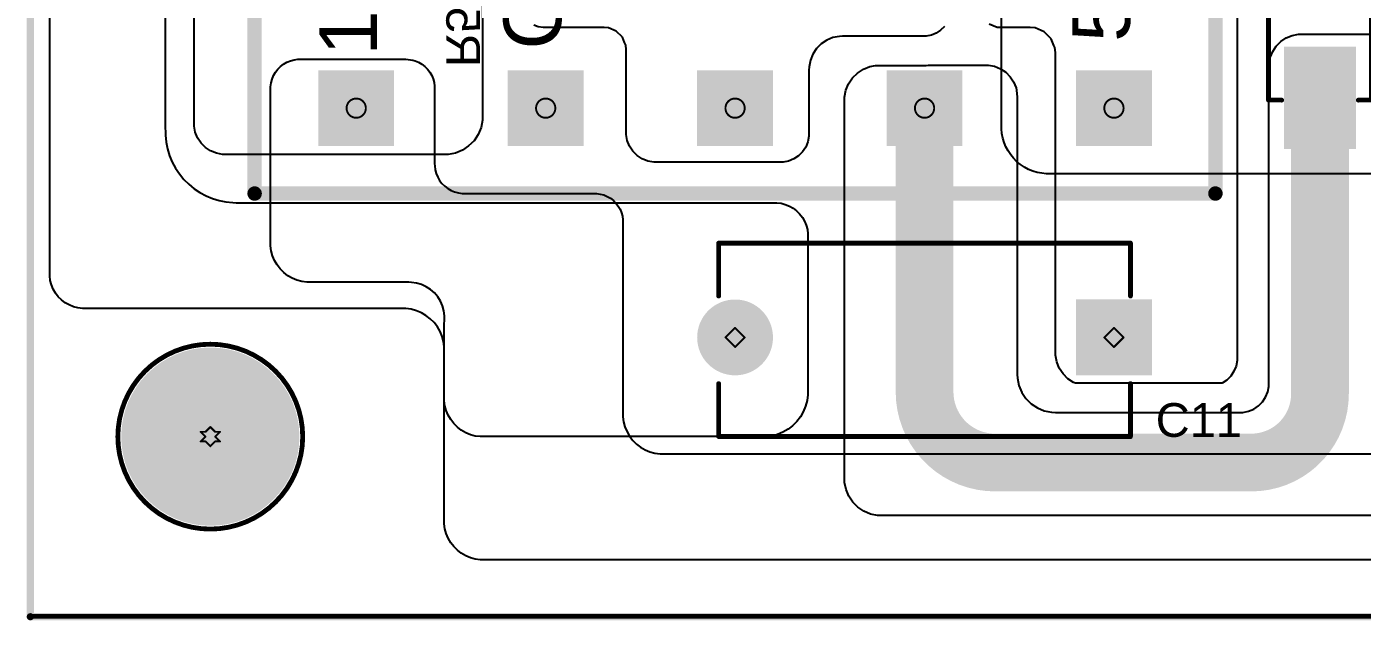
# Model space of a CAD drawing. Header units: inches. Extents: x 0 to 11.2, y -0.2 to 5.5.
# Drawn here: x 0.006 to 1.394, y 0.006 to 0.623 of the extents above; entities that cross this region are included whole.
import ezdxf

# ---------------------------------------------------------------- set-up
doc = ezdxf.new("R2010")
doc.units = ezdxf.units.IN
doc.header["$MEASUREMENT"] = 0
for name, color, linetype in [('Board Outline', 216, 'Continuous'), ('Bottom Layer', 5, 'Continuous'), ('Bottom Overlay', 54, 'Continuous'), ('Bottom Paste', 16, 'Continuous'), ('Bottom Solder', 6, 'Continuous'), ('Drill Drawing', 1, 'Continuous'), ('Multi-Layer', 9, 'Continuous'), ('Pad Holes', 156, 'Continuous'), ('Top Layer', 1, 'Continuous'), ('Top Overlay', 2, 'Continuous'), ('Top Solder', 216, 'Continuous')]:
    doc.layers.add(name, color=color, linetype=linetype)
doc.styles.add('Arial', font='', dxfattribs={"height": 0.2})
doc.styles.get('Arial').set_extended_font_data('Arial')

# ---------------------------------------------------------------- blocks, each defined once
blk = doc.blocks.new('FTEFD25_037_2')
at = {"layer": 'Bottom Layer'}
for points in [[(-0.4075, 0.3583), (-0.4783, 0.3583), (-0.4783, 0.4291), (-0.4075, 0.4291)], [(0.4783, 0.3583), (0.4075, 0.3583), (0.4075, 0.4291), (0.4783, 0.4291)], [(-0.4075, 0.1614), (-0.4783, 0.1614), (-0.4783, 0.2323), (-0.4075, 0.2323)], [(0.4783, 0.1614), (0.4075, 0.1614), (0.4075, 0.2323), (0.4783, 0.2323)], [(-0.4075, -0.0354), (-0.4783, -0.0354), (-0.4783, 0.0354), (-0.4075, 0.0354)], [(-0.4075, -0.2323), (-0.4783, -0.2323), (-0.4783, -0.1614), (-0.4075, -0.1614)], [(0.4783, -0.2323), (0.4075, -0.2323), (0.4075, -0.1614), (0.4783, -0.1614)], [(-0.4075, -0.4291), (-0.4783, -0.4291), (-0.4783, -0.3583), (-0.4075, -0.3583)], [(0.4783, -0.4291), (0.4075, -0.4291), (0.4075, -0.3583), (0.4783, -0.3583)]]:
    blk.add_hatch(color=5, dxfattribs=at).paths.add_polyline_path(points)
at = {"layer": 'Bottom Solder'}
for points in [[(-0.4035, 0.3543), (-0.4823, 0.3543), (-0.4823, 0.4331), (-0.4035, 0.4331)], [(0.4823, 0.3543), (0.4035, 0.3543), (0.4035, 0.4331), (0.4823, 0.4331)], [(-0.4035, 0.1574), (-0.4823, 0.1574), (-0.4823, 0.2363), (-0.4035, 0.2363)], [(0.4823, 0.1574), (0.4035, 0.1574), (0.4035, 0.2363), (0.4823, 0.2363)], [(-0.4035, -0.0394), (-0.4823, -0.0394), (-0.4823, 0.0394), (-0.4035, 0.0394)], [(-0.4035, -0.2363), (-0.4823, -0.2363), (-0.4823, -0.1574), (-0.4035, -0.1574)], [(0.4823, -0.2363), (0.4035, -0.2363), (0.4035, -0.1574), (0.4823, -0.1574)], [(-0.4035, -0.4331), (-0.4823, -0.4331), (-0.4823, -0.3543), (-0.4035, -0.3543)], [(0.4823, -0.4331), (0.4035, -0.4331), (0.4035, -0.3543), (0.4823, -0.3543)]]:
    blk.add_hatch(color=6, dxfattribs=at).paths.add_polyline_path(points)
at = {"layer": 'Multi-Layer'}
for points in [[(-0.4075, 0.3583), (-0.4783, 0.3583), (-0.4783, 0.4291), (-0.4075, 0.4291)], [(0.4783, 0.3583), (0.4075, 0.3583), (0.4075, 0.4291), (0.4783, 0.4291)], [(-0.4075, 0.1614), (-0.4783, 0.1614), (-0.4783, 0.2323), (-0.4075, 0.2323)], [(0.4783, 0.1614), (0.4075, 0.1614), (0.4075, 0.2323), (0.4783, 0.2323)], [(-0.4075, -0.0354), (-0.4783, -0.0354), (-0.4783, 0.0354), (-0.4075, 0.0354)], [(-0.4075, -0.2323), (-0.4783, -0.2323), (-0.4783, -0.1614), (-0.4075, -0.1614)], [(0.4783, -0.2323), (0.4075, -0.2323), (0.4075, -0.1614), (0.4783, -0.1614)], [(-0.4075, -0.4291), (-0.4783, -0.4291), (-0.4783, -0.3583), (-0.4075, -0.3583)], [(0.4783, -0.4291), (0.4075, -0.4291), (0.4075, -0.3583), (0.4783, -0.3583)]]:
    blk.add_hatch(color=9, dxfattribs=at).paths.add_polyline_path(points)
at = {"layer": 'Pad Holes'}
h = blk.add_hatch(color=7, dxfattribs=at)
edge = h.paths.add_edge_path()
edge.add_arc((-0.4429, 0.3937), 0.0177, 0, 360)
h = blk.add_hatch(color=7, dxfattribs=at)
edge = h.paths.add_edge_path()
edge.add_arc((0.4429, 0.3937), 0.0177, 0, 360)
h = blk.add_hatch(color=7, dxfattribs=at)
edge = h.paths.add_edge_path()
edge.add_arc((-0.4429, 0.1969), 0.0177, 0, 360)
h = blk.add_hatch(color=7, dxfattribs=at)
edge = h.paths.add_edge_path()
edge.add_arc((0.4429, 0.1969), 0.0177, 0, 360)
h = blk.add_hatch(color=7, dxfattribs=at)
edge = h.paths.add_edge_path()
edge.add_arc((-0.4429, 0), 0.0177, 0, 360)
h = blk.add_hatch(color=7, dxfattribs=at)
edge = h.paths.add_edge_path()
edge.add_arc((-0.4429, -0.1969), 0.0177, 0, 360)
h = blk.add_hatch(color=7, dxfattribs=at)
edge = h.paths.add_edge_path()
edge.add_arc((0.4429, -0.1969), 0.0177, 0, 360)
h = blk.add_hatch(color=7, dxfattribs=at)
edge = h.paths.add_edge_path()
edge.add_arc((-0.4429, -0.3937), 0.0177, 0, 360)
h = blk.add_hatch(color=7, dxfattribs=at)
edge = h.paths.add_edge_path()
edge.add_arc((0.4429, -0.3937), 0.0177, 0, 360)
at = {"layer": 'Top Layer'}
for points in [[(-0.4075, 0.3583), (-0.4783, 0.3583), (-0.4783, 0.4291), (-0.4075, 0.4291)], [(0.4783, 0.3583), (0.4075, 0.3583), (0.4075, 0.4291), (0.4783, 0.4291)], [(-0.4075, 0.1614), (-0.4783, 0.1614), (-0.4783, 0.2323), (-0.4075, 0.2323)], [(0.4783, 0.1614), (0.4075, 0.1614), (0.4075, 0.2323), (0.4783, 0.2323)], [(-0.4075, -0.0354), (-0.4783, -0.0354), (-0.4783, 0.0354), (-0.4075, 0.0354)], [(-0.4075, -0.2323), (-0.4783, -0.2323), (-0.4783, -0.1614), (-0.4075, -0.1614)], [(0.4783, -0.2323), (0.4075, -0.2323), (0.4075, -0.1614), (0.4783, -0.1614)], [(-0.4075, -0.4291), (-0.4783, -0.4291), (-0.4783, -0.3583), (-0.4075, -0.3583)], [(0.4783, -0.4291), (0.4075, -0.4291), (0.4075, -0.3583), (0.4783, -0.3583)]]:
    blk.add_hatch(color=1, dxfattribs=at).paths.add_polyline_path(points)
at = {"layer": 'Top Solder'}
for points in [[(-0.4035, 0.3543), (-0.4823, 0.3543), (-0.4823, 0.4331), (-0.4035, 0.4331)], [(0.4823, 0.3543), (0.4035, 0.3543), (0.4035, 0.4331), (0.4823, 0.4331)], [(-0.4035, 0.1574), (-0.4823, 0.1574), (-0.4823, 0.2363), (-0.4035, 0.2363)], [(0.4823, 0.1574), (0.4035, 0.1574), (0.4035, 0.2363), (0.4823, 0.2363)], [(-0.4035, -0.0394), (-0.4823, -0.0394), (-0.4823, 0.0394), (-0.4035, 0.0394)], [(-0.4035, -0.2363), (-0.4823, -0.2363), (-0.4823, -0.1574), (-0.4035, -0.1574)], [(0.4823, -0.2363), (0.4035, -0.2363), (0.4035, -0.1574), (0.4823, -0.1574)], [(-0.4035, -0.4331), (-0.4823, -0.4331), (-0.4823, -0.3543), (-0.4035, -0.3543)], [(0.4823, -0.4331), (0.4035, -0.4331), (0.4035, -0.3543), (0.4823, -0.3543)]]:
    blk.add_hatch(color=216, dxfattribs=at).paths.add_polyline_path(points)
at = {"layer": 'Top Overlay', "style": 'Arial'}
for s, p in [('1', (-0.388, 0.372)), ('10', (0.339, 0.3723)), ('Cut 2/3', (-0.382, 0.1807)), ('5', (-0.374, -0.4103)), ('6', (0.326, -0.4103))]:
    blk.add_text(s, height=0.06, dxfattribs=at).set_placement(p)
blk = doc.blocks.new('VY2102M29Y5US6TV7_70')
at = {"layer": 'Bottom Layer'}
blk.add_hatch(color=5, dxfattribs=at).paths.add_polyline_path([(-0.2323, 0.0354), (-0.1614, 0.0354), (-0.1614, -0.0354), (-0.2323, -0.0354)])
h = blk.add_hatch(color=5, dxfattribs=at)
edge = h.paths.add_edge_path()
edge.add_arc((0.1969, 0), 0.0354, 0, 360)
at = {"layer": 'Bottom Solder'}
blk.add_hatch(color=6, dxfattribs=at).paths.add_polyline_path([(-0.2363, 0.0394), (-0.1574, 0.0394), (-0.1574, -0.0394), (-0.2363, -0.0394)])
h = blk.add_hatch(color=6, dxfattribs=at)
edge = h.paths.add_edge_path()
edge.add_arc((0.1969, 0), 0.0394, 0, 360)
at = {"layer": 'Multi-Layer'}
blk.add_hatch(color=9, dxfattribs=at).paths.add_polyline_path([(-0.2323, 0.0354), (-0.1614, 0.0354), (-0.1614, -0.0354), (-0.2323, -0.0354)])
h = blk.add_hatch(color=9, dxfattribs=at)
edge = h.paths.add_edge_path()
edge.add_arc((0.1969, 0), 0.0354, 0, 360)
at = {"layer": 'Pad Holes'}
h = blk.add_hatch(color=7, dxfattribs=at)
edge = h.paths.add_edge_path()
edge.add_arc((-0.1969, 0), 0.0181, 0, 360)
h = blk.add_hatch(color=7, dxfattribs=at)
edge = h.paths.add_edge_path()
edge.add_arc((0.1969, 0), 0.0181, 0, 360)
at = {"layer": 'Top Layer'}
blk.add_hatch(color=1, dxfattribs=at).paths.add_polyline_path([(-0.2323, 0.0354), (-0.1614, 0.0354), (-0.1614, -0.0354), (-0.2323, -0.0354)])
h = blk.add_hatch(color=1, dxfattribs=at)
edge = h.paths.add_edge_path()
edge.add_arc((0.1969, 0), 0.0354, 0, 360)
at = {"layer": 'Top Solder'}
blk.add_hatch(color=216, dxfattribs=at).paths.add_polyline_path([(-0.2363, 0.0394), (-0.1574, 0.0394), (-0.1574, -0.0394), (-0.2363, -0.0394)])
h = blk.add_hatch(color=216, dxfattribs=at)
edge = h.paths.add_edge_path()
edge.add_arc((0.1969, 0), 0.0394, 0, 360)
at = {"layer": 'Top Overlay'}
for points in [[(0.214, 0.103, 0.005, 0.005, 0), (-0.214, 0.103, 0.005, 0.005, 0)], [(-0.214, 0.103, 0.005, 0.005, 0), (-0.214, 0.048, 0.005, 0.005, 0)], [(0.214, 0.103, 0.005, 0.005, 0), (0.214, 0.048, 0.005, 0.005, 0)], [(-0.214, -0.043, 0.005, 0.005, 0), (-0.214, -0.098, 0.005, 0.005, 0)], [(0.214, -0.043, 0.005, 0.005, 0), (0.214, -0.098, 0.005, 0.005, 0)], [(0.214, -0.098, 0.005, 0.005, 0), (-0.214, -0.098, 0.005, 0.005, 0)]]:
    blk.add_lwpolyline(points, format="xyseb", dxfattribs=at)
for points in [[(-0.2152, 0.103, 0.0025, 0.0025, 1), (-0.2127, 0.103, 0.0025, 0.0025, 1)], [(-0.2152, 0.103, 0.0025, 0.0025, 1), (-0.2127, 0.103, 0.0025, 0.0025, 1)], [(0.2127, 0.103, 0.0025, 0.0025, 1), (0.2152, 0.103, 0.0025, 0.0025, 1)], [(0.2127, 0.103, 0.0025, 0.0025, 1), (0.2152, 0.103, 0.0025, 0.0025, 1)], [(-0.2152, 0.048, 0.0025, 0.0025, 1), (-0.2127, 0.048, 0.0025, 0.0025, 1)], [(0.2127, 0.048, 0.0025, 0.0025, 1), (0.2152, 0.048, 0.0025, 0.0025, 1)], [(-0.2152, -0.043, 0.0025, 0.0025, 1), (-0.2127, -0.043, 0.0025, 0.0025, 1)], [(0.2127, -0.043, 0.0025, 0.0025, 1), (0.2152, -0.043, 0.0025, 0.0025, 1)], [(-0.2152, -0.098, 0.0025, 0.0025, 1), (-0.2127, -0.098, 0.0025, 0.0025, 1)], [(-0.2152, -0.098, 0.0025, 0.0025, 1), (-0.2127, -0.098, 0.0025, 0.0025, 1)], [(0.2127, -0.098, 0.0025, 0.0025, 1), (0.2152, -0.098, 0.0025, 0.0025, 1)], [(0.2127, -0.098, 0.0025, 0.0025, 1), (0.2152, -0.098, 0.0025, 0.0025, 1)]]:
    blk.add_lwpolyline(points, format="xyseb", close=True, dxfattribs=at)
blk = doc.blocks.new('SMA_B_87')
at = {"layer": 'Bottom Layer'}
for points in [[(-0.128, 0.0335), (-0.0295, 0.0335), (-0.0295, -0.0335), (-0.128, -0.0335)], [(0.0295, 0.0335), (0.128, 0.0335), (0.128, -0.0335), (0.0295, -0.0335)]]:
    blk.add_hatch(color=5, dxfattribs=at).paths.add_polyline_path(points)
at = {"layer": 'Bottom Overlay'}
for points in [[(-0.175, -0.056), (-0.1291, -0.056), (-0.1291, 0.056), (-0.175, 0.056)], [(-0.1299, 0.0364), (-0.1022, 0.0364), (-0.1022, 0.056), (-0.1299, 0.056)], [(-0.1299, -0.056), (-0.1022, -0.056), (-0.1022, -0.0364), (-0.1299, -0.0364)]]:
    blk.add_hatch(color=54, dxfattribs=at).paths.add_polyline_path(points)
at = {"layer": 'Bottom Paste'}
for points in [[(-0.128, 0.0335), (-0.0295, 0.0335), (-0.0295, -0.0335), (-0.128, -0.0335)], [(0.0295, 0.0335), (0.128, 0.0335), (0.128, -0.0335), (0.0295, -0.0335)]]:
    blk.add_hatch(color=16, dxfattribs=at).paths.add_polyline_path(points)
at = {"layer": 'Bottom Solder'}
for points in [[(-0.132, 0.0375), (-0.0255, 0.0375), (-0.0255, -0.0375), (-0.132, -0.0375)], [(0.0255, 0.0375), (0.132, 0.0375), (0.132, -0.0375), (0.0255, -0.0375)]]:
    blk.add_hatch(color=6, dxfattribs=at).paths.add_polyline_path(points)
at = {"layer": 'Bottom Overlay'}
for points in [[(0.0811, 0.0535, 0.005, 0.005, 0), (-0.1047, 0.0535, 0.005, 0.005, 0)], [(0.0811, 0.0398, 0.005, 0.005, 0), (0.0811, 0.0535, 0.005, 0.005, 0)], [(0.0811, -0.0535, 0.005, 0.005, 0), (0.0811, -0.0398, 0.005, 0.005, 0)], [(0.0811, -0.0535, 0.005, 0.005, 0), (-0.1047, -0.0535, 0.005, 0.005, 0)]]:
    blk.add_lwpolyline(points, format="xyseb", dxfattribs=at)
for points in [[(-0.1059, 0.0535, 0.0025, 0.0025, 1), (-0.1034, 0.0535, 0.0025, 0.0025, 1)], [(0.0799, 0.0535, 0.0025, 0.0025, 1), (0.0824, 0.0535, 0.0025, 0.0025, 1)], [(0.0799, 0.0535, 0.0025, 0.0025, 1), (0.0824, 0.0535, 0.0025, 0.0025, 1)], [(0.0799, 0.0398, 0.0025, 0.0025, 1), (0.0824, 0.0398, 0.0025, 0.0025, 1)], [(0.0799, -0.0398, 0.0025, 0.0025, 1), (0.0824, -0.0398, 0.0025, 0.0025, 1)], [(-0.1059, -0.0535, 0.0025, 0.0025, 1), (-0.1034, -0.0535, 0.0025, 0.0025, 1)], [(0.0799, -0.0535, 0.0025, 0.0025, 1), (0.0824, -0.0535, 0.0025, 0.0025, 1)], [(0.0799, -0.0535, 0.0025, 0.0025, 1), (0.0824, -0.0535, 0.0025, 0.0025, 1)]]:
    blk.add_lwpolyline(points, format="xyseb", close=True, dxfattribs=at)

msp = doc.modelspace()

# ---------------------------------------------------------------- hatches: boundary and pattern name
at = {"layer": 'Bottom Layer'}
h = msp.add_hatch(color=5, dxfattribs=at)
edge = h.paths.add_edge_path()
edge.add_arc((0.1969, 0.1969), 0.0886, 0, 360)
at = {"layer": 'Bottom Solder'}
h = msp.add_hatch(color=6, dxfattribs=at)
edge = h.paths.add_edge_path()
edge.add_arc((0.1969, 0.1969), 0.0926, 0, 360)
at = {"layer": 'Multi-Layer'}
h = msp.add_hatch(color=9, dxfattribs=at)
edge = h.paths.add_edge_path()
edge.add_arc((0.1969, 0.1969), 0.0886, 0, 360)
at = {"layer": 'Pad Holes'}
h = msp.add_hatch(color=7, dxfattribs=at)
edge = h.paths.add_edge_path()
edge.add_arc((0.1969, 0.1969), 0.0689, 0, 360)
at = {"layer": 'Top Layer'}
h = msp.add_hatch(color=1, dxfattribs=at)
edge = h.paths.add_edge_path()
edge.add_arc((0.1969, 0.1969), 0.0886, 0, 360)
at = {"layer": 'Top Solder'}
h = msp.add_hatch(color=216, dxfattribs=at)
edge = h.paths.add_edge_path()
edge.add_arc((0.1969, 0.1969), 0.0926, 0, 360)

# ---------------------------------------------------------------- linework, layer by layer
at = {"layer": 'Board Outline'}
for points in [[(0.0098, 0.0098, 0.0075, 0.0075, 0), (0.0098, 2.5492, 0.0075, 0.0075, 0)], [(0.0098, 0.0098, 0.0075, 0.0075, 0), (4.3209, 0.0098, 0.0075, 0.0075, 0)], [(0.0102, 0.0102, 0.005, 0.005, 0), (4.3205, 0.0102, 0.005, 0.005, 0)]]:
    msp.add_lwpolyline(points, format="xyseb", dxfattribs=at)
for points in [[(0.008, 0.0098, 0.00375, 0.00375, 1), (0.0117, 0.0098, 0.00375, 0.00375, 1)], [(0.008, 0.0098, 0.00375, 0.00375, 1), (0.0117, 0.0098, 0.00375, 0.00375, 1)], [(0.0089, 0.0102, 0.0025, 0.0025, 1), (0.0114, 0.0102, 0.0025, 0.0025, 1)]]:
    msp.add_lwpolyline(points, format="xyseb", close=True, dxfattribs=at)
at = {"layer": 'Bottom Layer'}
for p, q in [((1.264, 0.861), (1.264, 0.279)), ((0.4798, 0.7109), (0.4798, 0.5298)), ((0.1499, 0.7052), (0.1499, 0.5196)), ((0.18, 0.5196), (0.18, 0.7052)), ((0.03, 0.3663), (0.03, 0.6663)), ((0.5377, 0.6228), (0.533, 0.6246)), ((1.0145, 0.6221), (1.0062, 0.6256)), ((0.5428, 0.6219), (0.5377, 0.6228)), ((0.5454, 0.622), (0.5428, 0.6219)), ((0.606, 0.622), (0.5454, 0.622)), ((0.6105, 0.6216), (0.606, 0.622)), ((0.6188, 0.6181), (0.6105, 0.6216)), ((0.6251, 0.6118), (0.6188, 0.6181)), ((0.6274, 0.6063), (0.6251, 0.6118)), ((0.8438, 0.6115), (0.8375, 0.6088)), ((0.8506, 0.6128), (0.8438, 0.6115)), ((0.854, 0.613), (0.8506, 0.6128)), ((0.938, 0.613), (0.854, 0.613)), ((0.854, 0.613), (0.854, 0.613)), ((0.9388, 0.613), (0.938, 0.613)), ((0.9408, 0.613), (0.9388, 0.613)), ((0.9388, 0.613), (0.9388, 0.613)), ((0.9462, 0.6141), (0.9408, 0.613)), ((0.9408, 0.613), (0.9408, 0.613)), ((0.9513, 0.6162), (0.9462, 0.6141)), ((0.9558, 0.6193), (0.9513, 0.6162)), ((0.9597, 0.6232), (0.9558, 0.6193)), ((1.0191, 0.6221), (1.0145, 0.6221)), ((1.0194, 0.6221), (1.0191, 0.6221)), ((1.0202, 0.6221), (1.0194, 0.6221)), ((1.0209, 0.622), (1.0202, 0.6221)), ((1.0216, 0.622), (1.0209, 0.622)), ((1.049, 0.622), (1.0216, 0.622)), ((1.0541, 0.6215), (1.049, 0.622)), ((1.0634, 0.6176), (1.0541, 0.6215)), ((1.0706, 0.6104), (1.0634, 0.6176)), ((1.3093, 0.6074), (1.3149, 0.6111)), ((1.3149, 0.6111), (1.3211, 0.6137)), ((1.3211, 0.6137), (1.3277, 0.615)), ((1.3277, 0.615), (1.4277, 0.615)), ((0.6286, 0.6035), (0.6274, 0.6063)), ((0.629, 0.599), (0.6286, 0.6035)), ((0.629, 0.5108), (0.629, 0.599)), ((0.629, 0.599), (0.629, 0.599)), ((0.629, 0.599), (0.629, 0.599)), ((0.629, 0.599), (0.629, 0.599)), ((0.8269, 0.6001), (0.8231, 0.5944)), ((0.8318, 0.605), (0.8269, 0.6001)), ((0.8375, 0.6088), (0.8318, 0.605)), ((1.0736, 0.6033), (1.0706, 0.6104)), ((1.0745, 0.6011), (1.0736, 0.6033)), ((1.075, 0.596), (1.0745, 0.6011)), ((1.2983, 0.5909), (1.3009, 0.5971)), ((1.3009, 0.5971), (1.3046, 0.6027)), ((1.3046, 0.6027), (1.3093, 0.6074)), ((0.8205, 0.588), (0.8192, 0.5813)), ((0.8231, 0.5944), (0.8205, 0.588)), ((0.9408, 0.5827), (0.9427, 0.583)), ((0.9427, 0.583), (1.0021, 0.583)), ((1.0021, 0.583), (1.0054, 0.583)), ((1.0054, 0.583), (1.0119, 0.5817)), ((1.075, 0.285), (1.075, 0.596)), ((1.075, 0.596), (1.075, 0.596)), ((1.075, 0.596), (1.075, 0.596)), ((1.075, 0.596), (1.075, 0.596)), ((1.297, 0.5843), (1.2983, 0.5909)), ((1.297, 0.581), (1.297, 0.5843)), ((0.8192, 0.5813), (0.819, 0.5778)), ((0.819, 0.5778), (0.819, 0.512)), ((0.8602, 0.5635), (0.8643, 0.5696)), ((0.8643, 0.5696), (0.8694, 0.5747)), ((0.8694, 0.5747), (0.8755, 0.5788)), ((0.8755, 0.5788), (0.8822, 0.5816)), ((0.8822, 0.5816), (0.8881, 0.5827)), ((0.8881, 0.5827), (0.938, 0.5827)), ((0.938, 0.5827), (0.9388, 0.5827)), ((0.9388, 0.5827), (0.9388, 0.5827)), ((0.9388, 0.5827), (0.9408, 0.5827)), ((1.0119, 0.5817), (1.0179, 0.5792)), ((1.0179, 0.5792), (1.0234, 0.5756)), ((1.0234, 0.5756), (1.0281, 0.5709)), ((1.0281, 0.5709), (1.0317, 0.5654)), ((1.297, 0.252), (1.297, 0.581)), ((0.856, 0.5496), (0.8574, 0.5568)), ((0.8574, 0.5568), (0.8602, 0.5635)), ((1.0317, 0.5654), (1.0342, 0.5594)), ((1.0342, 0.5594), (1.0347, 0.557)), ((1.0347, 0.557), (1.0355, 0.5496)), ((0.856, 0.546), (0.856, 0.5496)), ((0.856, 0.153), (0.856, 0.546)), ((1.0355, 0.5496), (1.0355, 0.5496)), ((1.0355, 0.5496), (1.0355, 0.5496)), ((1.0355, 0.5496), (1.0355, 0.5496)), ((1.0355, 0.5496), (1.0355, 0.2615)), ((0.4798, 0.5298), (0.4798, 0.5298)), ((0.4798, 0.5298), (0.4798, 0.5258)), ((0.1499, 0.5196), (0.1499, 0.519)), ((0.1499, 0.519), (0.1499, 0.5184)), ((0.1499, 0.5184), (0.1501, 0.5166)), ((0.1501, 0.5166), (0.1502, 0.5148)), ((0.1502, 0.5148), (0.1503, 0.5147)), ((0.1503, 0.5147), (0.1503, 0.5136)), ((0.1503, 0.5136), (0.1504, 0.51)), ((0.1812, 0.5132), (0.18, 0.5196)), ((0.4782, 0.5182), (0.4752, 0.5109)), ((0.4798, 0.5258), (0.4782, 0.5182)), ((0.1504, 0.51), (0.1511, 0.5028)), ((0.1511, 0.5028), (0.1525, 0.4958)), ((0.1837, 0.5073), (0.1812, 0.5132)), ((0.1873, 0.5019), (0.1837, 0.5073)), ((0.1919, 0.4973), (0.1873, 0.5019)), ((0.4709, 0.5044), (0.4653, 0.4989)), ((0.4752, 0.5109), (0.4709, 0.5044)), ((0.6302, 0.5047), (0.629, 0.5108)), ((0.6326, 0.4988), (0.6302, 0.5047)), ((0.8178, 0.5032), (0.8156, 0.4978)), ((0.819, 0.509), (0.8178, 0.5032)), ((0.819, 0.512), (0.819, 0.512)), ((0.819, 0.512), (0.819, 0.509)), ((0.1525, 0.4958), (0.1546, 0.4888)), ((0.1546, 0.4888), (0.1574, 0.4822)), ((0.1972, 0.4937), (0.1919, 0.4973)), ((0.2032, 0.4913), (0.1972, 0.4937)), ((0.2095, 0.49), (0.2032, 0.4913)), ((0.2127, 0.49), (0.2095, 0.49)), ((0.44, 0.49), (0.2127, 0.49)), ((0.2127, 0.49), (0.2127, 0.49)), ((0.4439, 0.49), (0.44, 0.49)), ((0.4516, 0.4915), (0.4439, 0.49)), ((0.4588, 0.4945), (0.4516, 0.4915)), ((0.4653, 0.4989), (0.4588, 0.4945)), ((0.6361, 0.4936), (0.6326, 0.4988)), ((0.6406, 0.4891), (0.6361, 0.4936)), ((0.6458, 0.4856), (0.6406, 0.4891)), ((0.8081, 0.4887), (0.8032, 0.4854)), ((0.8123, 0.4929), (0.8081, 0.4887)), ((0.8156, 0.4978), (0.8123, 0.4929)), ((0.1574, 0.4822), (0.1608, 0.4758)), ((0.1608, 0.4758), (0.1648, 0.4698)), ((0.6517, 0.4832), (0.6458, 0.4856)), ((0.6578, 0.482), (0.6517, 0.4832)), ((0.789, 0.482), (0.6578, 0.482)), ((0.792, 0.482), (0.789, 0.482)), ((0.7978, 0.4832), (0.792, 0.482)), ((0.8032, 0.4854), (0.7978, 0.4832)), ((0.1648, 0.4698), (0.1694, 0.4642)), ((0.1694, 0.4642), (0.1745, 0.4591)), ((0.1745, 0.4591), (0.1801, 0.4545)), ((0.1801, 0.4545), (0.1861, 0.4505)), ((0.1861, 0.4505), (0.1925, 0.4471)), ((0.1925, 0.4471), (0.1991, 0.4443)), ((0.1991, 0.4443), (0.206, 0.4422)), ((0.206, 0.4422), (0.2131, 0.4408)), ((0.2131, 0.4408), (0.2203, 0.4401)), ((0.2203, 0.4401), (0.2239, 0.44)), ((0.2239, 0.44), (0.7832, 0.44)), ((0.7832, 0.44), (0.7832, 0.44)), ((0.7832, 0.44), (0.7855, 0.44)), ((0.7855, 0.44), (0.79, 0.4394)), ((0.79, 0.4394), (0.7944, 0.4382)), ((0.7944, 0.4382), (0.7986, 0.4365)), ((0.7986, 0.4365), (0.8025, 0.4342)), ((0.8025, 0.4342), (0.8061, 0.4315)), ((0.8061, 0.4315), (0.8093, 0.4283)), ((0.8093, 0.4283), (0.8121, 0.4246)), ((0.8121, 0.4246), (0.8143, 0.4207)), ((0.8143, 0.4207), (0.8161, 0.4165)), ((0.8161, 0.4165), (0.8173, 0.4121)), ((0.8173, 0.4121), (0.8178, 0.4076)), ((0.8178, 0.4076), (0.8178, 0.4054)), ((0.8178, 0.4054), (0.8178, 0.2434)), ((0.03, 0.3639), (0.03, 0.3663)), ((0.0306, 0.3592), (0.03, 0.3639)), ((0.0319, 0.3546), (0.0306, 0.3592)), ((0.0337, 0.3502), (0.0319, 0.3546)), ((0.036, 0.3461), (0.0337, 0.3502)), ((0.0389, 0.3423), (0.036, 0.3461)), ((0.0423, 0.3389), (0.0389, 0.3423)), ((0.0461, 0.336), (0.0423, 0.3389)), ((0.0502, 0.3337), (0.0461, 0.336)), ((0.0546, 0.3318), (0.0502, 0.3337)), ((0.0592, 0.3306), (0.0546, 0.3318)), ((0.0639, 0.33), (0.0592, 0.3306)), ((0.0663, 0.33), (0.0639, 0.33)), ((0.3973, 0.33), (0.0663, 0.33)), ((0.4001, 0.3299), (0.3973, 0.33)), ((0.4056, 0.3292), (0.4001, 0.3299)), ((0.411, 0.3277), (0.4056, 0.3292)), ((0.4162, 0.3256), (0.411, 0.3277)), ((0.421, 0.3228), (0.4162, 0.3256)), ((0.4255, 0.3194), (0.421, 0.3228)), ((0.4294, 0.3155), (0.4255, 0.3194)), ((0.4328, 0.311), (0.4294, 0.3155)), ((0.4356, 0.3062), (0.4328, 0.311)), ((0.4377, 0.301), (0.4356, 0.3062)), ((0.4392, 0.2956), (0.4377, 0.301)), ((0.4399, 0.2901), (0.4392, 0.2956)), ((0.44, 0.2873), (0.4399, 0.2901)), ((0.44, 0.2369), (0.44, 0.2873)), ((1.075, 0.2815), (1.075, 0.285)), ((1.0764, 0.2745), (1.075, 0.2815)), ((1.264, 0.279), (1.264, 0.279)), ((1.264, 0.279), (1.264, 0.276)), ((1.0791, 0.2679), (1.0764, 0.2745)), ((1.083, 0.2621), (1.0791, 0.2679)), ((1.2606, 0.2648), (1.2573, 0.2599)), ((1.2628, 0.2702), (1.2606, 0.2648)), ((1.264, 0.276), (1.2628, 0.2702)), ((1.0355, 0.2615), (1.0357, 0.2576)), ((1.0357, 0.2576), (1.0372, 0.25)), ((1.0372, 0.25), (1.0402, 0.2429)), ((1.0881, 0.257), (1.083, 0.2621)), ((1.0939, 0.2531), (1.0881, 0.257)), ((1.096, 0.2523), (1.0939, 0.2531)), ((1.2478, 0.2523), (1.096, 0.2523)), ((1.2482, 0.2524), (1.2478, 0.2523)), ((1.2531, 0.2557), (1.2482, 0.2524)), ((1.2573, 0.2599), (1.2531, 0.2557)), ((1.2969, 0.2491), (1.297, 0.252)), ((1.297, 0.252), (1.297, 0.252)), ((0.44, 0.2342), (0.44, 0.2369)), ((0.8178, 0.2404), (0.817, 0.2343)), ((0.8178, 0.2434), (0.8178, 0.2434)), ((0.8178, 0.2434), (0.8178, 0.2404)), ((1.0402, 0.2429), (1.0445, 0.2364)), ((1.0445, 0.2364), (1.0499, 0.231)), ((1.2902, 0.233), (1.2935, 0.2379)), ((1.2935, 0.2379), (1.2957, 0.2433)), ((1.2957, 0.2433), (1.2969, 0.2491)), ((0.4407, 0.229), (0.44, 0.2342)), ((0.442, 0.224), (0.4407, 0.229)), ((0.444, 0.2191), (0.442, 0.224)), ((0.8131, 0.2228), (0.8101, 0.2175)), ((0.8155, 0.2284), (0.8131, 0.2228)), ((0.817, 0.2343), (0.8155, 0.2284)), ((1.0499, 0.231), (1.0564, 0.2267)), ((1.0564, 0.2267), (1.0635, 0.2237)), ((1.0635, 0.2237), (1.0711, 0.2222)), ((1.0711, 0.2222), (1.075, 0.222)), ((1.267, 0.222), (1.2699, 0.2221)), ((1.2699, 0.2221), (1.2757, 0.2233)), ((1.2757, 0.2233), (1.2811, 0.2255)), ((1.2811, 0.2255), (1.286, 0.2288)), ((1.286, 0.2288), (1.2902, 0.233)), ((0.4467, 0.2146), (0.444, 0.2191)), ((0.4499, 0.2104), (0.4467, 0.2146)), ((0.4536, 0.2067), (0.4499, 0.2104)), ((0.802, 0.2083), (0.7972, 0.2046)), ((0.8064, 0.2127), (0.802, 0.2083)), ((0.8101, 0.2175), (0.8064, 0.2127)), ((1.075, 0.222), (1.267, 0.222)), ((0.4577, 0.2035), (0.4536, 0.2067)), ((0.4623, 0.2009), (0.4577, 0.2035)), ((0.4671, 0.1989), (0.4623, 0.2009)), ((0.4722, 0.1975), (0.4671, 0.1989)), ((0.4774, 0.1969), (0.4722, 0.1975)), ((0.48, 0.1969), (0.4774, 0.1969)), ((0.7713, 0.1969), (0.48, 0.1969)), ((0.7743, 0.1969), (0.7713, 0.1969)), ((0.7804, 0.1976), (0.7743, 0.1969)), ((0.7863, 0.1992), (0.7804, 0.1976)), ((0.7919, 0.2016), (0.7863, 0.1992)), ((0.7972, 0.2046), (0.7919, 0.2016)), ((0.856, 0.1493), (0.856, 0.153)), ((0.8575, 0.1419), (0.856, 0.1493)), ((0.8603, 0.135), (0.8575, 0.1419)), ((0.8645, 0.1288), (0.8603, 0.135)), ((0.8698, 0.1235), (0.8645, 0.1288)), ((0.876, 0.1193), (0.8698, 0.1235)), ((0.8829, 0.1165), (0.876, 0.1193)), ((0.8903, 0.115), (0.8829, 0.1165)), ((0.894, 0.115), (0.8903, 0.115)), ((1.417, 0.115), (0.894, 0.115))]:
    msp.add_line(p, q, dxfattribs=at)
for points in [[(1.35, 0.2413, 0.06, 0.06, 0), (1.35, 0.564, 0.06, 0.06, 0)], [(0.9391, 0.2434, 0.06, 0.06, 0), (0.9391, 0.5382, 0.06, 0.06, 0)], [(1.0125, 0.17, 0.06, 0.06, -0.414214), (0.9391, 0.2434, 0.06, 0.06, 0)], [(1.35, 0.2413, 0.06, 0.06, -0.414214), (1.2787, 0.17, 0.06, 0.06, 0)], [(1.0125, 0.17, 0.06, 0.06, 0), (1.2787, 0.17, 0.06, 0.06, 0)]]:
    msp.add_lwpolyline(points, format="xyseb", dxfattribs=at)
for points in [[(1.335, 0.564, 0.03, 0.03, 1), (1.365, 0.564, 0.03, 0.03, 1)], [(0.9241, 0.5382, 0.03, 0.03, 1), (0.9541, 0.5382, 0.03, 0.03, 1)], [(0.9241, 0.2434, 0.03, 0.03, 1), (0.9541, 0.2434, 0.03, 0.03, 1)], [(0.9241, 0.2434, 0.03, 0.03, 1), (0.9541, 0.2434, 0.03, 0.03, 1)], [(1.335, 0.2413, 0.03, 0.03, 1), (1.365, 0.2413, 0.03, 0.03, 1)], [(1.335, 0.2413, 0.03, 0.03, 1), (1.365, 0.2413, 0.03, 0.03, 1)], [(0.9975, 0.17, 0.03, 0.03, 1), (1.0275, 0.17, 0.03, 0.03, 1)], [(0.9975, 0.17, 0.03, 0.03, 1), (1.0275, 0.17, 0.03, 0.03, 1)], [(1.2637, 0.17, 0.03, 0.03, 1), (1.2937, 0.17, 0.03, 0.03, 1)], [(1.2637, 0.17, 0.03, 0.03, 1), (1.2937, 0.17, 0.03, 0.03, 1)]]:
    msp.add_lwpolyline(points, format="xyseb", close=True, dxfattribs=at)
at = {"layer": 'Drill Drawing'}
for points in [[(0.3585, 0.5382, 0.002, 0.002, 1), (0.3385, 0.5382, 0.002, 0.002, 1)], [(0.5554, 0.5382, 0.002, 0.002, 1), (0.5354, 0.5382, 0.002, 0.002, 1)], [(0.7522, 0.5382, 0.002, 0.002, 1), (0.7322, 0.5382, 0.002, 0.002, 1)], [(0.9491, 0.5382, 0.002, 0.002, 1), (0.9291, 0.5382, 0.002, 0.002, 1)], [(1.1459, 0.5382, 0.002, 0.002, 1), (1.1259, 0.5382, 0.002, 0.002, 1)], [(0.338, 0.5382, 0.001, 0.001, 1), (0.339, 0.5382, 0.001, 0.001, 1)], [(0.358, 0.5382, 0.001, 0.001, 1), (0.359, 0.5382, 0.001, 0.001, 1)], [(0.5349, 0.5382, 0.001, 0.001, 1), (0.5359, 0.5382, 0.001, 0.001, 1)], [(0.5549, 0.5382, 0.001, 0.001, 1), (0.5559, 0.5382, 0.001, 0.001, 1)], [(0.7317, 0.5382, 0.001, 0.001, 1), (0.7327, 0.5382, 0.001, 0.001, 1)], [(0.7517, 0.5382, 0.001, 0.001, 1), (0.7527, 0.5382, 0.001, 0.001, 1)], [(0.9286, 0.5382, 0.001, 0.001, 1), (0.9296, 0.5382, 0.001, 0.001, 1)], [(0.9486, 0.5382, 0.001, 0.001, 1), (0.9496, 0.5382, 0.001, 0.001, 1)], [(1.1254, 0.5382, 0.001, 0.001, 1), (1.1264, 0.5382, 0.001, 0.001, 1)], [(1.1454, 0.5382, 0.001, 0.001, 1), (1.1464, 0.5382, 0.001, 0.001, 1)], [(0.7417, 0.31, 0.001, 0.001, 1), (0.7427, 0.31, 0.001, 0.001, 1)], [(0.7417, 0.31, 0.001, 0.001, 1), (0.7427, 0.31, 0.001, 0.001, 1)], [(1.1354, 0.31, 0.001, 0.001, 1), (1.1364, 0.31, 0.001, 0.001, 1)], [(1.1354, 0.31, 0.001, 0.001, 1), (1.1364, 0.31, 0.001, 0.001, 1)], [(0.7317, 0.3, 0.001, 0.001, 1), (0.7327, 0.3, 0.001, 0.001, 1)], [(0.7317, 0.3, 0.001, 0.001, 1), (0.7327, 0.3, 0.001, 0.001, 1)], [(0.7517, 0.3, 0.001, 0.001, 1), (0.7527, 0.3, 0.001, 0.001, 1)], [(0.7517, 0.3, 0.001, 0.001, 1), (0.7527, 0.3, 0.001, 0.001, 1)], [(1.1254, 0.3, 0.001, 0.001, 1), (1.1264, 0.3, 0.001, 0.001, 1)], [(1.1254, 0.3, 0.001, 0.001, 1), (1.1264, 0.3, 0.001, 0.001, 1)], [(1.1454, 0.3, 0.001, 0.001, 1), (1.1464, 0.3, 0.001, 0.001, 1)], [(1.1454, 0.3, 0.001, 0.001, 1), (1.1464, 0.3, 0.001, 0.001, 1)], [(0.7417, 0.29, 0.001, 0.001, 1), (0.7427, 0.29, 0.001, 0.001, 1)], [(0.7417, 0.29, 0.001, 0.001, 1), (0.7427, 0.29, 0.001, 0.001, 1)], [(1.1354, 0.29, 0.001, 0.001, 1), (1.1364, 0.29, 0.001, 0.001, 1)], [(1.1354, 0.29, 0.001, 0.001, 1), (1.1364, 0.29, 0.001, 0.001, 1)], [(0.1864, 0.2019, 0.001, 0.001, 1), (0.1874, 0.2019, 0.001, 0.001, 1)], [(0.1864, 0.2019, 0.001, 0.001, 1), (0.1874, 0.2019, 0.001, 0.001, 1)], [(0.1914, 0.2019, 0.001, 0.001, 1), (0.1924, 0.2019, 0.001, 0.001, 1)], [(0.1914, 0.2019, 0.001, 0.001, 1), (0.1924, 0.2019, 0.001, 0.001, 1)], [(0.1914, 0.1969, 0.001, 0.001, 1), (0.1924, 0.1969, 0.001, 0.001, 1)], [(0.1914, 0.1969, 0.001, 0.001, 1), (0.1924, 0.1969, 0.001, 0.001, 1)], [(0.1964, 0.2069, 0.001, 0.001, 1), (0.1974, 0.2069, 0.001, 0.001, 1)], [(0.1964, 0.2069, 0.001, 0.001, 1), (0.1974, 0.2069, 0.001, 0.001, 1)], [(0.2014, 0.2019, 0.001, 0.001, 1), (0.2024, 0.2019, 0.001, 0.001, 1)], [(0.2014, 0.2019, 0.001, 0.001, 1), (0.2024, 0.2019, 0.001, 0.001, 1)], [(0.2014, 0.1969, 0.001, 0.001, 1), (0.2024, 0.1969, 0.001, 0.001, 1)], [(0.2014, 0.1969, 0.001, 0.001, 1), (0.2024, 0.1969, 0.001, 0.001, 1)], [(0.2064, 0.2019, 0.001, 0.001, 1), (0.2074, 0.2019, 0.001, 0.001, 1)], [(0.2064, 0.2019, 0.001, 0.001, 1), (0.2074, 0.2019, 0.001, 0.001, 1)], [(0.1864, 0.1919, 0.001, 0.001, 1), (0.1874, 0.1919, 0.001, 0.001, 1)], [(0.1864, 0.1919, 0.001, 0.001, 1), (0.1874, 0.1919, 0.001, 0.001, 1)], [(0.1914, 0.1919, 0.001, 0.001, 1), (0.1924, 0.1919, 0.001, 0.001, 1)], [(0.1914, 0.1919, 0.001, 0.001, 1), (0.1924, 0.1919, 0.001, 0.001, 1)], [(0.1964, 0.1869, 0.001, 0.001, 1), (0.1974, 0.1869, 0.001, 0.001, 1)], [(0.1964, 0.1869, 0.001, 0.001, 1), (0.1974, 0.1869, 0.001, 0.001, 1)], [(0.2014, 0.1919, 0.001, 0.001, 1), (0.2024, 0.1919, 0.001, 0.001, 1)], [(0.2014, 0.1919, 0.001, 0.001, 1), (0.2024, 0.1919, 0.001, 0.001, 1)], [(0.2064, 0.1919, 0.001, 0.001, 1), (0.2074, 0.1919, 0.001, 0.001, 1)], [(0.2064, 0.1919, 0.001, 0.001, 1), (0.2074, 0.1919, 0.001, 0.001, 1)]]:
    msp.add_lwpolyline(points, format="xyseb", close=True, dxfattribs=at)
for points in [[(0.7322, 0.3, 0.002, 0.002, 0), (0.7422, 0.31, 0.002, 0.002, 0)], [(0.7422, 0.31, 0.002, 0.002, 0), (0.7522, 0.3, 0.002, 0.002, 0)], [(1.1259, 0.3, 0.002, 0.002, 0), (1.1359, 0.31, 0.002, 0.002, 0)], [(1.1359, 0.31, 0.002, 0.002, 0), (1.1459, 0.3, 0.002, 0.002, 0)], [(0.7322, 0.3, 0.002, 0.002, 0), (0.7422, 0.29, 0.002, 0.002, 0)], [(0.7422, 0.29, 0.002, 0.002, 0), (0.7522, 0.3, 0.002, 0.002, 0)], [(1.1259, 0.3, 0.002, 0.002, 0), (1.1359, 0.29, 0.002, 0.002, 0)], [(1.1359, 0.29, 0.002, 0.002, 0), (1.1459, 0.3, 0.002, 0.002, 0)], [(0.1869, 0.2019, 0.002, 0.002, 0), (0.1919, 0.1969, 0.002, 0.002, 0)], [(0.1869, 0.2019, 0.002, 0.002, 0), (0.1919, 0.2019, 0.002, 0.002, 0)], [(0.1869, 0.1919, 0.002, 0.002, 0), (0.1919, 0.1969, 0.002, 0.002, 0)], [(0.1919, 0.2019, 0.002, 0.002, 0), (0.1969, 0.2069, 0.002, 0.002, 0)], [(0.1969, 0.2069, 0.002, 0.002, 0), (0.2019, 0.2019, 0.002, 0.002, 0)], [(0.2019, 0.2019, 0.002, 0.002, 0), (0.2069, 0.2019, 0.002, 0.002, 0)], [(0.2019, 0.1969, 0.002, 0.002, 0), (0.2069, 0.2019, 0.002, 0.002, 0)], [(0.2019, 0.1969, 0.002, 0.002, 0), (0.2069, 0.1919, 0.002, 0.002, 0)], [(0.1869, 0.1919, 0.002, 0.002, 0), (0.1919, 0.1919, 0.002, 0.002, 0)], [(0.1919, 0.1919, 0.002, 0.002, 0), (0.1969, 0.1869, 0.002, 0.002, 0)], [(0.1969, 0.1869, 0.002, 0.002, 0), (0.2019, 0.1919, 0.002, 0.002, 0)], [(0.2019, 0.1919, 0.002, 0.002, 0), (0.2069, 0.1919, 0.002, 0.002, 0)]]:
    msp.add_lwpolyline(points, format="xyseb", dxfattribs=at)
at = {"layer": 'Top Layer'}
for p, q in [((1.019, 0.519), (1.019, 0.9867)), ((0.2698, 0.5815), (0.273, 0.5839)), ((0.273, 0.5839), (0.2765, 0.5859)), ((0.2765, 0.5859), (0.2802, 0.5874)), ((0.2802, 0.5874), (0.284, 0.5885)), ((0.284, 0.5885), (0.288, 0.589)), ((0.288, 0.589), (0.4, 0.589)), ((0.4, 0.589), (0.4, 0.589)), ((0.4, 0.589), (0.4, 0.589)), ((0.4, 0.589), (0.4, 0.589)), ((0.4, 0.589), (0.4073, 0.5881)), ((0.4073, 0.5881), (0.4097, 0.5875)), ((0.4097, 0.5875), (0.4133, 0.586)), ((0.4133, 0.586), (0.4167, 0.584)), ((0.4167, 0.584), (0.4198, 0.5816)), ((0.261, 0.5683), (0.2626, 0.572)), ((0.2626, 0.572), (0.2646, 0.5755)), ((0.2646, 0.5755), (0.267, 0.5786)), ((0.267, 0.5786), (0.2698, 0.5815)), ((0.4198, 0.5816), (0.4226, 0.5788)), ((0.4226, 0.5788), (0.425, 0.5757)), ((0.425, 0.5757), (0.427, 0.5723)), ((0.427, 0.5723), (0.4285, 0.5687)), ((0.2595, 0.5605), (0.26, 0.5645)), ((0.2595, 0.3952), (0.2595, 0.5605)), ((0.26, 0.5645), (0.261, 0.5683)), ((0.4285, 0.5687), (0.4295, 0.5649)), ((0.4295, 0.5649), (0.43, 0.561)), ((0.43, 0.561), (0.43, 0.559)), ((0.43, 0.559), (0.43, 0.49)), ((1.019, 0.5166), (1.019, 0.519)), ((1.0195, 0.5118), (1.019, 0.5166)), ((1.0204, 0.5071), (1.0195, 0.5118)), ((1.0218, 0.5025), (1.0204, 0.5071)), ((1.0236, 0.498), (1.0218, 0.5025)), ((0.43, 0.49), (0.43, 0.4802)), ((1.0259, 0.4938), (1.0236, 0.498)), ((1.0286, 0.4898), (1.0259, 0.4938)), ((1.0316, 0.4861), (1.0286, 0.4898)), ((1.0351, 0.4826), (1.0316, 0.4861)), ((0.43, 0.4802), (0.4301, 0.4782)), ((0.4301, 0.4782), (0.4306, 0.4742)), ((0.4306, 0.4742), (0.4316, 0.4703)), ((1.0388, 0.4796), (1.0351, 0.4826)), ((1.0428, 0.4769), (1.0388, 0.4796)), ((1.047, 0.4746), (1.0428, 0.4769)), ((1.0515, 0.4728), (1.047, 0.4746)), ((1.0561, 0.4714), (1.0515, 0.4728)), ((0.4316, 0.4703), (0.4332, 0.4666)), ((0.4332, 0.4666), (0.4352, 0.4631)), ((0.4352, 0.4631), (0.4376, 0.46)), ((0.4376, 0.46), (0.4405, 0.4571)), ((1.0608, 0.4705), (1.0561, 0.4714)), ((1.0656, 0.47), (1.0608, 0.4705)), ((1.068, 0.47), (1.0656, 0.47)), ((1.472, 0.47), (1.068, 0.47)), ((0.4405, 0.4571), (0.4436, 0.4547)), ((0.4436, 0.4547), (0.4471, 0.4527)), ((0.4471, 0.4527), (0.4508, 0.4511)), ((0.4508, 0.4511), (0.4547, 0.4501)), ((0.4547, 0.4501), (0.4587, 0.4496)), ((0.4587, 0.4496), (0.4607, 0.4495)), ((0.4607, 0.4495), (0.5982, 0.4495)), ((0.5982, 0.4495), (0.602, 0.449)), ((0.602, 0.449), (0.6057, 0.448)), ((0.6057, 0.448), (0.6093, 0.4465)), ((0.6093, 0.4465), (0.6126, 0.4446)), ((0.6126, 0.4446), (0.6157, 0.4423)), ((0.6157, 0.4423), (0.6184, 0.4396)), ((0.6184, 0.4396), (0.6207, 0.4365)), ((0.6207, 0.4365), (0.6227, 0.4332)), ((0.6227, 0.4332), (0.6241, 0.4296)), ((0.6241, 0.4296), (0.6251, 0.4259)), ((0.6251, 0.4259), (0.6256, 0.4221)), ((0.6256, 0.4221), (0.6256, 0.2202)), ((0.2602, 0.3899), (0.2595, 0.3952)), ((0.2616, 0.3848), (0.2602, 0.3899)), ((0.2636, 0.3799), (0.2616, 0.3848)), ((0.2662, 0.3753), (0.2636, 0.3799)), ((0.2695, 0.3711), (0.2662, 0.3753)), ((0.2732, 0.3673), (0.2695, 0.3711)), ((0.2774, 0.3641), (0.2732, 0.3673)), ((0.282, 0.3614), (0.2774, 0.3641)), ((0.2869, 0.3594), (0.282, 0.3614)), ((0.2921, 0.358), (0.2869, 0.3594)), ((0.2973, 0.3573), (0.2921, 0.358)), ((0.4033, 0.3573), (0.2973, 0.3573)), ((0.406, 0.3572), (0.4033, 0.3573)), ((0.4113, 0.3565), (0.406, 0.3572)), ((0.4164, 0.3549), (0.4113, 0.3565)), ((0.4212, 0.3527), (0.4164, 0.3549)), ((0.4257, 0.3498), (0.4212, 0.3527)), ((0.4297, 0.3463), (0.4257, 0.3498)), ((0.4332, 0.3422), (0.4297, 0.3463)), ((0.4361, 0.3377), (0.4332, 0.3422)), ((0.4382, 0.3328), (0.4361, 0.3377)), ((0.4397, 0.3277), (0.4382, 0.3328)), ((0.4404, 0.3224), (0.4397, 0.3277)), ((0.4403, 0.3171), (0.4404, 0.3224)), ((0.44, 0.3144), (0.4403, 0.3171)), ((0.44, 0.109), (0.44, 0.3144)), ((0.44, 0.3144), (0.44, 0.3144)), ((0.44, 0.3144), (0.44, 0.3144)), ((0.44, 0.3144), (0.44, 0.3144)), ((0.6256, 0.2202), (0.6257, 0.2175)), ((0.6257, 0.2175), (0.6264, 0.2122)), ((0.6264, 0.2122), (0.6278, 0.207)), ((0.6278, 0.207), (0.6299, 0.202)), ((0.6299, 0.202), (0.6326, 0.1973)), ((0.6326, 0.1973), (0.6359, 0.193)), ((0.6359, 0.193), (0.6397, 0.1892)), ((0.6397, 0.1892), (0.6439, 0.1859)), ((0.6439, 0.1859), (0.6486, 0.1833)), ((0.6486, 0.1833), (0.6536, 0.1812)), ((0.6536, 0.1812), (0.6588, 0.1798)), ((0.6588, 0.1798), (0.6642, 0.1791)), ((0.6642, 0.1791), (0.6669, 0.179)), ((0.6669, 0.179), (1.52, 0.179)), ((0.44, 0.1064), (0.44, 0.109)), ((0.4407, 0.1012), (0.44, 0.1064)), ((0.442, 0.0961), (0.4407, 0.1012)), ((0.444, 0.0913), (0.442, 0.0961)), ((0.4467, 0.0867), (0.444, 0.0913)), ((0.4499, 0.0826), (0.4467, 0.0867)), ((0.4536, 0.0789), (0.4499, 0.0826)), ((0.4577, 0.0757), (0.4536, 0.0789)), ((0.4623, 0.073), (0.4577, 0.0757)), ((0.4671, 0.071), (0.4623, 0.073)), ((0.4722, 0.0697), (0.4671, 0.071)), ((0.4774, 0.069), (0.4722, 0.0697)), ((0.48, 0.069), (0.4774, 0.069)), ((1.5994, 0.069), (0.48, 0.069))]:
    msp.add_line(p, q, dxfattribs=at)
at = {"layer": 'Top Overlay'}
for points in [[(0.2429, 0.4495, 0.015, 0.015, 0), (0.2429, 1.5125, 0.015, 0.015, 0)], [(1.2414, 0.4495, 0.015, 0.015, 0), (1.2414, 1.5125, 0.015, 0.015, 0)], [(0.2429, 0.4495, 0.015, 0.015, 0), (1.2414, 0.4495, 0.015, 0.015, 0)]]:
    msp.add_lwpolyline(points, format="xyseb", dxfattribs=at)
for points in [[(0.2392, 0.4495, 0.0075, 0.0075, 1), (0.2467, 0.4495, 0.0075, 0.0075, 1)], [(0.2392, 0.4495, 0.0075, 0.0075, 1), (0.2467, 0.4495, 0.0075, 0.0075, 1)], [(1.2376, 0.4495, 0.0075, 0.0075, 1), (1.2451, 0.4495, 0.0075, 0.0075, 1)], [(1.2376, 0.4495, 0.0075, 0.0075, 1), (1.2451, 0.4495, 0.0075, 0.0075, 1)], [(0.2929, 0.1969, 0.005, 0.005, 1), (0.1008, 0.1969, 0.005, 0.005, 1)], [(0.0996, 0.1969, 0.0025, 0.0025, 1), (0.1021, 0.1969, 0.0025, 0.0025, 1)], [(0.2916, 0.1969, 0.0025, 0.0025, 1), (0.2941, 0.1969, 0.0025, 0.0025, 1)]]:
    msp.add_lwpolyline(points, format="xyseb", close=True, dxfattribs=at)

# ---------------------------------------------------------------- block references
for name, p, rotation in [('FTEFD25_037_2', (0.7422, 0.9811), 90), ('SMA_B_87', (1.35, 0.6277), 270), ('VY2102M29Y5US6TV7_70', (0.9391, 0.3), 180)]:
    msp.add_blockref(name, p, dxfattribs=dict(rotation=rotation))

# ---------------------------------------------------------------- texts
at = {"layer": 'Bottom Overlay', "style": 'Arial', "text_generation_flag": 2}
msp.add_text('R5', height=0.035, rotation=270, dxfattribs=at).set_placement((0.4421, 0.5809))
at = {"layer": 'Top Overlay', "style": 'Arial'}
msp.add_text('C11', height=0.035, dxfattribs=at).set_placement((1.1793, 0.1967))

doc.saveas('drawing.dxf')
